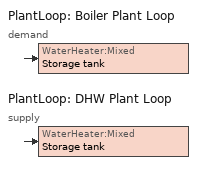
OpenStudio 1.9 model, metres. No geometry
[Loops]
PlantLoop 'Boiler Plant Loop'
 demand: WaterHeater:Mixed 'Storage tank'
PlantLoop 'DHW Plant Loop'
 supply: WaterHeater:Mixed 'Storage tank'
[PlantLoop] Plant Loop Volume {m3}=Autocalculate; Load Distribution Scheme=Optimal
Boiler Plant Loop; DHW Plant Loop
[Sizing:Plant] Loop Type=Heating; Design Loop Exit Temperature {C}=82; Loop Design Temperature Difference {deltaC}=11; Sizing Option=NonCoincident; Zone Timesteps in Averaging Window=1; Coincident Sizing Factor Mode=None
Boiler Plant Loop; DHW Plant Loop
[WaterHeater:Mixed]
Storage tank: Tank Volume {m3}=0.3785; Setpoint Temperature Schedule=Schedule Ruleset 2; Deadband Temperature Difference {deltaC}=2; Maximum Temperature Limit {C}=82.22; Heater Control Type=Cycle; Heater Maximum Capacity {W}=845000; Heater Fuel Type=NaturalGas; Heater Thermal Efficiency=0.8; Off Cycle Parasitic Fuel Consumption Rate {W}=20; Off Cycle Parasitic Fuel Type=NaturalGas; Off Cycle Parasitic Heat Fraction to Tank=0.8; On Cycle Parasitic Fuel Type=NaturalGas; Ambient Temperature Indicator=Schedule; Ambient Temperature Schedule=Schedule Ruleset 1; Off Cycle Loss Coefficient to Ambient Temperature {W/K}=6; On Cycle Loss Coefficient to Ambient Temperature {W/K}=6; Use Side Effectiveness=1; Source Side Effectiveness=1; Use Side Design Flow Rate {m3/s}=autosize; Source Side Design Flow Rate {m3/s}=autosize; Indirect Water Heating Recovery Time {hr}=1.5
[Schedule:Ruleset]
Name | Default Day Schedule
Schedule Ruleset 1 | Schedule Day 1
Schedule Ruleset 2 | Schedule Day 2
[Schedule:Day]
Schedule Day 1: 24, 0, 22
Schedule Day 2: 24, 0, 60
